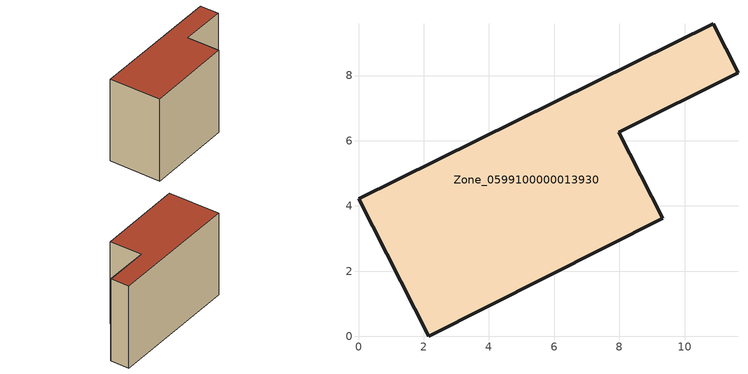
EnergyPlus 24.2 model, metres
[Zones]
Zone_0599100000013930
 floor ground (C_G): 0,4.22 10.88,9.59 11.64,8.08 7.99,6.26 9.34,3.62 2.16,0 z0
 wall outside (C_F): 2.16,0 9.34,3.62 7.99,6.26 11.64,8.08 10.88,9.59 0,4.22 2.16,0 z0:7.87
 roof outside (C_R): 10.88,9.59 0,4.22 2.16,0 9.34,3.62 7.99,6.26 11.64,8.08 z7.87
[BUILDING]
Pand.0599100000013930: North Axis=0; Terrain=City; Loads Convergence Tolerance Value=0.04; Temperature Convergence Tolerance Value=0.4; Solar Distribution=FullExterior; Maximum Number of Warmup Days=25; Minimum Number of Warmup Days=1
[Site:Location]
Rotterdam.The.Hague.AP_ZH_NLD Design_Conditions: Latitude=51.96; Longitude=4.45; Time Zone=1; Elevation=-4.5
[SITE:GROUNDTEMPERATURE:BUILDINGSURFACE]
18, 18, 18, 18, 18, 18, 18, 18, 18, 18, 18, 18
[MATERIAL] Thermal Absorptance=0.9; Solar Absorptance=0.7; Visible Absorptance=0.7
Name | Roughness | Thickness | Conductivity | Density | Specific Heat
G.TC.1946 | MediumSmooth | 0.15 | 1 | 540 | 1210
F.TC.1946 | Rough | 0.3 | 0.857143 | 1920 | 840
R.TC.1946 | MediumRough | 0.2 | 0.909091 | 1500 | 1000
[CONSTRUCTION]
C_G: G.TC.1946
C_F: F.TC.1946
C_R: R.TC.1946
[ZONE]
Zone_0599100000013930: Type=1; Multiplier=1; Ceiling Height=Autocalculate; Volume=Autocalculate; Floor Area=autocalculate; Part of Total Floor Area=Yes
[ZONEINFILTRATION:DESIGNFLOWRATE]
Infil_Zone_0599100000013930: Zone or ZoneList or Space or SpaceList=Zone_0599100000013930; Schedule=AlwaysOn; Design Flow Rate Calculation Method=Flow/Area; Flow Rate per Floor Area=0.003; Constant Term Coefficient=1; Temperature Term Coefficient=0; Velocity Term Coefficient=0; Velocity Squared Term Coefficient=0
[HVACTEMPLATE:ZONE:IDEALLOADSAIRSYSTEM]
Zone_0599100000013930: Maximum Heating Supply Air Temperature=50; Minimum Cooling Supply Air Temperature=13; Maximum Heating Supply Air Humidity Ratio=0.0156; Minimum Cooling Supply Air Humidity Ratio=0.0077; Heating Limit=NoLimit; Cooling Limit=NoLimit; Dehumidification Control Type=ConstantSensibleHeatRatio; Cooling Sensible Heat Ratio=0.7; Dehumidification Setpoint=60; Humidification Control Type=None; Humidification Setpoint=30; Outdoor Air Method=None; Outdoor Air Flow Rate per Person=0.00944; Outdoor Air Flow Rate per Zone Floor Area=0; Outdoor Air Flow Rate per Zone=0; Demand Controlled Ventilation Type=None; Outdoor Air Economizer Type=NoEconomizer; Heat Recovery Type=None; Sensible Heat Recovery Effectiveness=0.7; Latent Heat Recovery Effectiveness=0.65
[ZONECONTROL:THERMOSTAT]
ThermostatControl_Zone_0599100000013930: Zone or ZoneList=Zone_0599100000013930; Control Type Schedule=DualSetpointControlType; Control 1=Thermostat_Zone_0599100000013930; Temperature Difference Between Cutout And Setpoint=0
[THERMOSTATSETPOINT:DUALSETPOINT]
Thermostat_Zone_0599100000013930: Heating Setpoint Temperature Schedule=HeatingSetpoint_Zone_0599100000013930; Cooling Setpoint Temperature Schedule=CoolingSetpoint_Zone_0599100000013930
[SCHEDULE:COMPACT]
HeatingSetpoint_Zone_0599100000013930: Through: 12/31, For: AllDays, Until: 24:00, 21
CoolingSetpoint_Zone_0599100000013930: Through: 12/31, For: AllDays, Until: 24:00, 24
DualSetpointControlType: Through: 12/31, For: AllDays, Until: 24:00, 4
AlwaysOn: Through: 12/31, For: AllDays, Until: 24:00, 1
